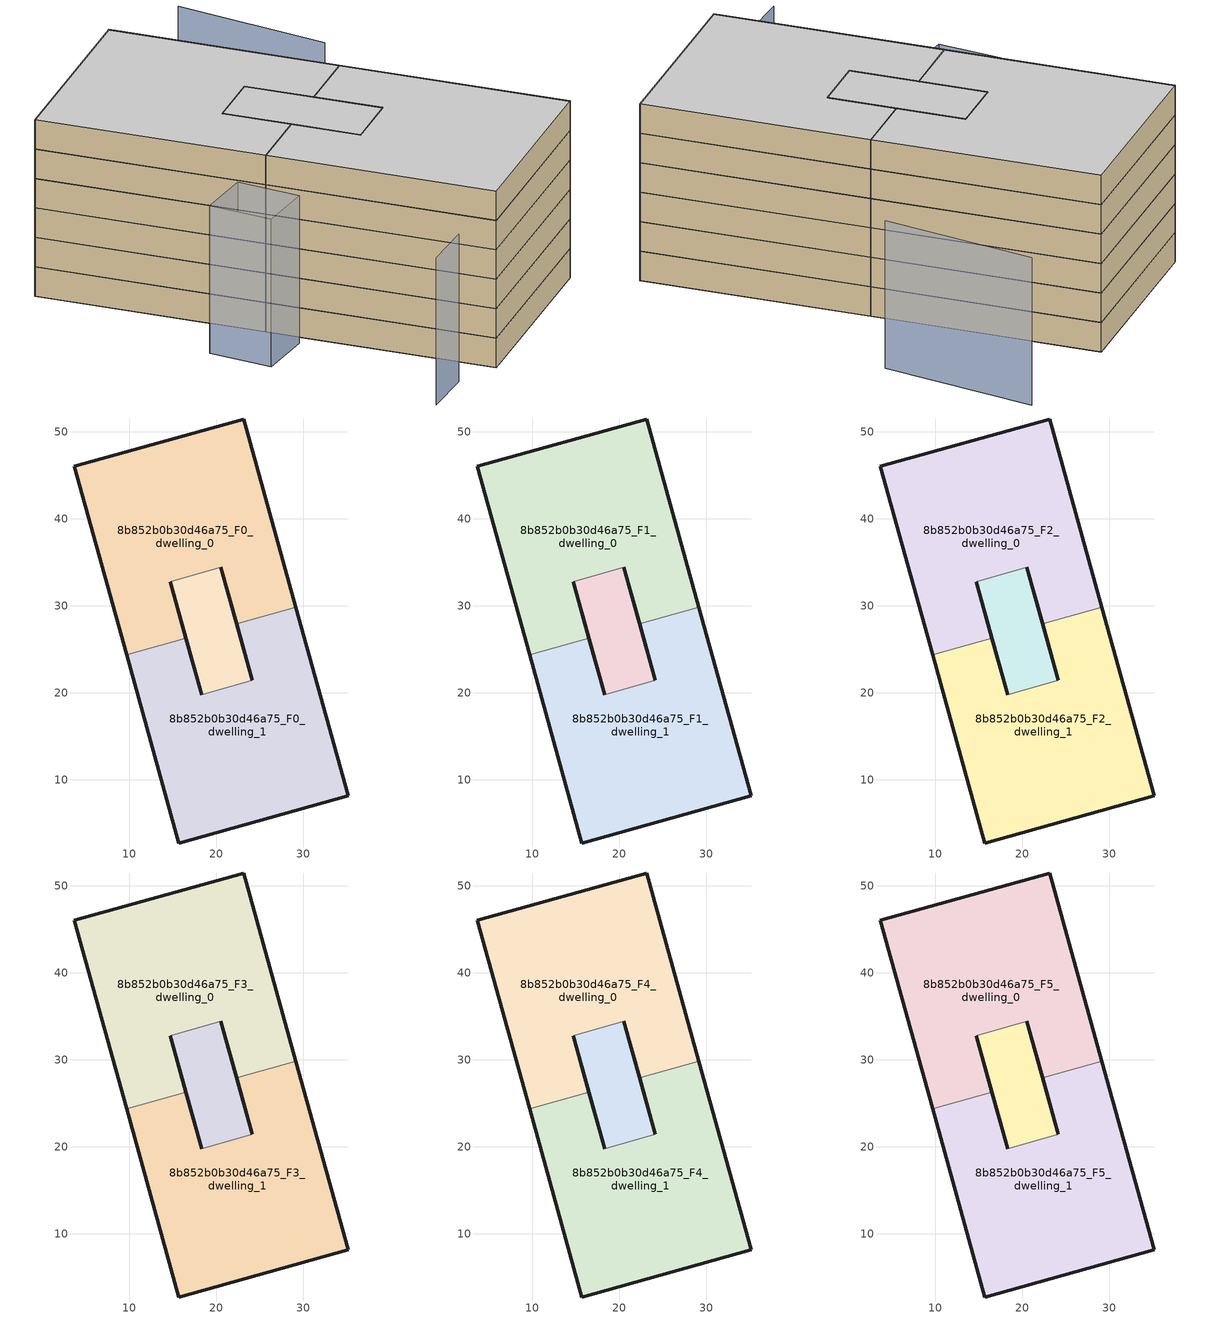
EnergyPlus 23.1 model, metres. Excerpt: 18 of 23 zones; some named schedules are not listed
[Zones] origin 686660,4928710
8b852b0b30d46a75_F0_dwelling_0
 floor ground (EU_floor_Construction): 29.16,29.8 23.14,51.45 3.67,46.03 9.69,24.38 16.51,26.28 14.7,32.78 20.54,34.4 22.35,27.91 z0
 wall outside (EU_wall_Construction): 22.35,27.91 20.54,34.4 / 14.7,32.78 16.51,26.28 / 9.69,24.38 3.67,46.03 23.14,51.45 29.16,29.8 z0:3
 wall to 8b852b0b30d46a75_F0_dwelling_1 (EU_wall_Construction): 29.16,29.8 22.35,27.91 / 16.51,26.28 9.69,24.38 z0:3
 wall to 8b852b0b30d46a75_F0_circulation (EU_wall_Construction): 20.54,34.4 14.7,32.78 z0:3
8b852b0b30d46a75_F0_dwelling_1
 floor ground (EU_floor_Construction): 35.19,8.16 29.16,29.8 22.35,27.91 24.16,21.42 18.31,19.79 16.51,26.28 9.69,24.38 15.72,2.74 z0
 wall outside (EU_wall_Construction): 16.51,26.28 18.31,19.79 / 24.16,21.42 22.35,27.91 / 29.16,29.8 35.19,8.16 15.72,2.74 9.69,24.38 z0:3
 wall to 8b852b0b30d46a75_F0_circulation (EU_wall_Construction): 18.31,19.79 24.15,21.42 z0:3
8b852b0b30d46a75_F0_circulation
 floor ground (EU_floor_Construction): 24.16,21.42 20.54,34.4 14.7,32.78 18.31,19.79 z0
 wall outside (EU_wall_Construction): 20.54,34.4 24.16,21.42 / 18.31,19.79 14.7,32.78 z0:3
8b852b0b30d46a75_F1_dwelling_0
 floor to 8b852b0b30d46a75_F0_dwelling_0 (EU_floor_Construction): 29.16,29.8 23.14,51.45 3.67,46.03 9.69,24.38 16.51,26.28 14.7,32.78 20.54,34.4 22.35,27.91 z3
 wall outside (EU_wall_Construction): 22.35,27.91 20.54,34.4 / 14.7,32.78 16.51,26.28 / 9.69,24.38 3.67,46.03 23.14,51.45 29.16,29.8 z3:6
 wall to 8b852b0b30d46a75_F1_dwelling_1 (EU_wall_Construction): 29.16,29.8 22.35,27.91 / 16.51,26.28 9.69,24.38 z3:6
 wall to 8b852b0b30d46a75_F1_circulation (EU_wall_Construction): 20.54,34.4 14.7,32.78 z3:6
8b852b0b30d46a75_F1_dwelling_1
 floor to 8b852b0b30d46a75_F0_dwelling_1 (EU_floor_Construction): 35.19,8.16 29.16,29.8 22.35,27.91 24.15,21.42 18.31,19.79 16.51,26.28 9.69,24.38 15.72,2.74 z3
 wall outside (EU_wall_Construction): 16.51,26.28 18.31,19.79 / 24.16,21.42 22.35,27.91 / 29.16,29.8 35.19,8.16 15.72,2.74 9.69,24.38 z3:6
 wall to 8b852b0b30d46a75_F1_circulation (EU_wall_Construction): 18.31,19.79 24.15,21.42 z3:6
8b852b0b30d46a75_F1_circulation
 floor to 8b852b0b30d46a75_F0_circulation (EU_floor_Construction): 24.15,21.42 20.54,34.4 14.7,32.78 18.31,19.79 z3
 wall outside (EU_wall_Construction): 20.54,34.4 24.16,21.42 / 18.31,19.79 14.7,32.78 z3:6
8b852b0b30d46a75_F2_dwelling_0
 floor to 8b852b0b30d46a75_F1_dwelling_0 (EU_floor_Construction): 29.16,29.8 23.14,51.45 3.67,46.03 9.69,24.38 16.51,26.28 14.7,32.78 20.54,34.4 22.35,27.91 z6
 wall outside (EU_wall_Construction): 22.35,27.91 20.54,34.4 / 14.7,32.78 16.51,26.28 / 9.69,24.38 3.67,46.03 23.14,51.45 29.16,29.8 z6:9
 wall to 8b852b0b30d46a75_F2_dwelling_1 (EU_wall_Construction): 29.16,29.8 22.35,27.91 / 16.51,26.28 9.69,24.38 z6:9
 wall to 8b852b0b30d46a75_F2_circulation (EU_wall_Construction): 20.54,34.4 14.7,32.78 z6:9
8b852b0b30d46a75_F2_dwelling_1
 floor to 8b852b0b30d46a75_F1_dwelling_1 (EU_floor_Construction): 35.19,8.16 29.16,29.8 22.35,27.91 24.15,21.42 18.31,19.79 16.51,26.28 9.69,24.38 15.72,2.74 z6
 wall outside (EU_wall_Construction): 16.51,26.28 18.31,19.79 / 24.16,21.42 22.35,27.91 / 29.16,29.8 35.19,8.16 15.72,2.74 9.69,24.38 z6:9
 wall to 8b852b0b30d46a75_F2_circulation (EU_wall_Construction): 18.31,19.79 24.15,21.42 z6:9
8b852b0b30d46a75_F2_circulation
 floor to 8b852b0b30d46a75_F1_circulation (EU_floor_Construction): 24.15,21.42 20.54,34.4 14.7,32.78 18.31,19.79 z6
 wall outside (EU_wall_Construction): 20.54,34.4 24.16,21.42 / 18.31,19.79 14.7,32.78 z6:9
8b852b0b30d46a75_F3_dwelling_0
 floor to 8b852b0b30d46a75_F2_dwelling_0 (EU_floor_Construction): 29.16,29.8 23.14,51.45 3.67,46.03 9.69,24.38 16.51,26.28 14.7,32.78 20.54,34.4 22.35,27.91 z9
 wall outside (EU_wall_Construction): 22.35,27.91 20.54,34.4 / 14.7,32.78 16.51,26.28 / 9.69,24.38 3.67,46.03 23.14,51.45 29.16,29.8 z9:12
 wall to 8b852b0b30d46a75_F3_dwelling_1 (EU_wall_Construction): 29.16,29.8 22.35,27.91 / 16.51,26.28 9.69,24.38 z9:12
 wall to 8b852b0b30d46a75_F3_circulation (EU_wall_Construction): 20.54,34.4 14.7,32.78 z9:12
8b852b0b30d46a75_F3_dwelling_1
 floor to 8b852b0b30d46a75_F2_dwelling_1 (EU_floor_Construction): 35.19,8.16 29.16,29.8 22.35,27.91 24.15,21.42 18.31,19.79 16.51,26.28 9.69,24.38 15.72,2.74 z9
 wall outside (EU_wall_Construction): 16.51,26.28 18.31,19.79 / 24.16,21.42 22.35,27.91 / 29.16,29.8 35.19,8.16 15.72,2.74 9.69,24.38 z9:12
 wall to 8b852b0b30d46a75_F3_circulation (EU_wall_Construction): 18.31,19.79 24.15,21.42 z9:12
8b852b0b30d46a75_F3_circulation
 floor to 8b852b0b30d46a75_F2_circulation (EU_floor_Construction): 24.15,21.42 20.54,34.4 14.7,32.78 18.31,19.79 z9
 wall outside (EU_wall_Construction): 20.54,34.4 24.16,21.42 / 18.31,19.79 14.7,32.78 z9:12
8b852b0b30d46a75_F4_dwelling_0
 floor to 8b852b0b30d46a75_F3_dwelling_0 (EU_floor_Construction): 29.16,29.8 23.14,51.45 3.67,46.03 9.69,24.38 16.51,26.28 14.7,32.78 20.54,34.4 22.35,27.91 z12
 wall outside (EU_wall_Construction): 22.35,27.91 20.54,34.4 / 14.7,32.78 16.51,26.28 / 9.69,24.38 3.67,46.03 23.14,51.45 29.16,29.8 z12:15
 wall to 8b852b0b30d46a75_F4_dwelling_1 (EU_wall_Construction): 29.16,29.8 22.35,27.91 / 16.51,26.28 9.69,24.38 z12:15
 wall to 8b852b0b30d46a75_F4_circulation (EU_wall_Construction): 20.54,34.4 14.7,32.78 z12:15
8b852b0b30d46a75_F4_dwelling_1
 floor to 8b852b0b30d46a75_F3_dwelling_1 (EU_floor_Construction): 35.19,8.16 29.16,29.8 22.35,27.91 24.15,21.42 18.31,19.79 16.51,26.28 9.69,24.38 15.72,2.74 z12
 wall outside (EU_wall_Construction): 16.51,26.28 18.31,19.79 / 24.16,21.42 22.35,27.91 / 29.16,29.8 35.19,8.16 15.72,2.74 9.69,24.38 z12:15
 wall to 8b852b0b30d46a75_F4_circulation (EU_wall_Construction): 18.31,19.79 24.15,21.42 z12:15
8b852b0b30d46a75_F4_circulation
 floor to 8b852b0b30d46a75_F3_circulation (EU_floor_Construction): 24.15,21.42 20.54,34.4 14.7,32.78 18.31,19.79 z12
 wall outside (EU_wall_Construction): 20.54,34.4 24.16,21.42 / 18.31,19.79 14.7,32.78 z12:15
8b852b0b30d46a75_F5_dwelling_0
 floor to 8b852b0b30d46a75_F4_dwelling_0 (EU_floor_Construction): 29.16,29.8 23.14,51.45 3.67,46.03 9.69,24.38 16.51,26.28 14.7,32.78 20.54,34.4 22.35,27.91 z15
 wall outside (EU_wall_Construction): 22.35,27.91 20.54,34.4 / 14.7,32.78 16.51,26.28 / 9.69,24.38 3.67,46.03 23.14,51.45 29.16,29.8 z15:18
 wall to 8b852b0b30d46a75_F5_dwelling_1 (EU_wall_Construction): 29.16,29.8 22.35,27.91 / 16.51,26.28 9.69,24.38 z15:18
 wall to 8b852b0b30d46a75_F5_circulation (EU_wall_Construction): 20.54,34.4 14.7,32.78 z15:18
 ceiling to 8b852b0b30d46a75_F6_dwelling_0 (EU_floor_Construction): 23.14,51.45 29.16,29.8 22.35,27.91 20.54,34.4 14.7,32.78 16.51,26.28 9.69,24.38 3.67,46.03 z18
8b852b0b30d46a75_F5_dwelling_1
 floor to 8b852b0b30d46a75_F4_dwelling_1 (EU_floor_Construction): 35.19,8.16 29.16,29.8 22.35,27.91 24.15,21.42 18.31,19.79 16.51,26.28 9.69,24.38 15.72,2.74 z15
 wall outside (EU_wall_Construction): 16.51,26.28 18.31,19.79 / 24.16,21.42 22.35,27.91 / 29.16,29.8 35.19,8.16 15.72,2.74 9.69,24.38 z15:18
 wall to 8b852b0b30d46a75_F5_circulation (EU_wall_Construction): 18.31,19.79 24.15,21.42 z15:18
 ceiling to 8b852b0b30d46a75_F6_dwelling_1 (EU_floor_Construction): 29.16,29.8 35.19,8.16 15.72,2.74 9.69,24.38 16.51,26.28 18.31,19.79 24.15,21.42 22.35,27.91 z18
8b852b0b30d46a75_F5_circulation
 floor to 8b852b0b30d46a75_F4_circulation (EU_floor_Construction): 24.15,21.42 20.54,34.4 14.7,32.78 18.31,19.79 z15
 wall outside (EU_wall_Construction): 20.54,34.4 24.16,21.42 / 18.31,19.79 14.7,32.78 z15:18
 ceiling to 8b852b0b30d46a75_F6_circulation (EU_floor_Construction): 20.54,34.4 24.15,21.42 18.31,19.79 14.7,32.78 z18
shading: 6.13,2.69 11.36,3.87 / 37.31,37.2 35.94,52.69 / 9.55,20.53 4.02,19.73 / 4.02,19.73 3.12,26 / 3.12,26 8.65,26.8 / 8.65,26.8 9.55,20.53 z0:15
[Building]
EU S2 Campaign: North Axis=0; Terrain=City; Solar Distribution=FullExterior
[Site:Location]
Bologna: Latitude=44.5; Longitude=11.25; Time Zone=1; Elevation=37
[SizingPeriod:WeatherFileDays]
AnnualSizingPeriod: Begin Month=1; Begin Day of Month=1; End Month=12; End Day of Month=31; Day of Week for Start Day=Monday; Use Weather File Daylight Saving Period=No; Use Weather File Rain and Snow Indicators=No
[MATERIAL]
EU_InternalMass_Material: Roughness=MediumRough; Thickness=0.1; Conductivity=1; Density=1800; Specific Heat=900; Thermal Absorptance=0.9; Solar Absorptance=0.7; Visible Absorptance=0.7
[MATERIAL:NOMASS] Roughness=MediumRough; Thermal Absorptance=0.9; Solar Absorptance=0.7; Visible Absorptance=0.7
Name | Thermal Resistance
EU_wall_NoMass | 0.905828
EU_floor_NoMass | 0.67114
[CONSTRUCTION]
EU_wall_Construction: EU_wall_NoMass
EU_floor_Construction: EU_floor_NoMass
EU_InternalMass_Construction: EU_InternalMass_Material
[ZONE] Type=1; Multiplier=1; Ceiling Height=autocalculate; Floor Area=autocalculate; Part of Total Floor Area=Yes
Name | Volume
8b852b0b30d46a75_F0_dwelling_0; 8b852b0b30d46a75_F1_dwelling_0; 8b852b0b30d46a75_F2_dwelling_0; 8b852b0b30d46a75_F3_dwelling_0; 8b852b0b30d46a75_F4_dwelling_0; 8b852b0b30d46a75_F5_dwelling_0 | 1239.51
8b852b0b30d46a75_F0_dwelling_1; 8b852b0b30d46a75_F1_dwelling_1; 8b852b0b30d46a75_F2_dwelling_1; 8b852b0b30d46a75_F3_dwelling_1; 8b852b0b30d46a75_F4_dwelling_1; 8b852b0b30d46a75_F5_dwelling_1 | 1239.53
8b852b0b30d46a75_F0_circulation | 245.187
8b852b0b30d46a75_F1_circulation; 8b852b0b30d46a75_F2_circulation; 8b852b0b30d46a75_F3_circulation; 8b852b0b30d46a75_F4_circulation; 8b852b0b30d46a75_F5_circulation | 245.188
[INTERNALMASS] Construction=EU_InternalMass_Construction; Surface Area=413.191
Name | Zone or ZoneList
8b852b0b30d46a75_F0_dwelling_0_EU_InternalMass | 8b852b0b30d46a75_F0_dwelling_0
8b852b0b30d46a75_F0_dwelling_1_EU_InternalMass | 8b852b0b30d46a75_F0_dwelling_1
8b852b0b30d46a75_F1_dwelling_0_EU_InternalMass | 8b852b0b30d46a75_F1_dwelling_0
8b852b0b30d46a75_F1_dwelling_1_EU_InternalMass | 8b852b0b30d46a75_F1_dwelling_1
8b852b0b30d46a75_F2_dwelling_0_EU_InternalMass | 8b852b0b30d46a75_F2_dwelling_0
8b852b0b30d46a75_F2_dwelling_1_EU_InternalMass | 8b852b0b30d46a75_F2_dwelling_1
8b852b0b30d46a75_F3_dwelling_0_EU_InternalMass | 8b852b0b30d46a75_F3_dwelling_0
8b852b0b30d46a75_F3_dwelling_1_EU_InternalMass | 8b852b0b30d46a75_F3_dwelling_1
8b852b0b30d46a75_F4_dwelling_0_EU_InternalMass | 8b852b0b30d46a75_F4_dwelling_0
8b852b0b30d46a75_F4_dwelling_1_EU_InternalMass | 8b852b0b30d46a75_F4_dwelling_1
8b852b0b30d46a75_F5_dwelling_0_EU_InternalMass | 8b852b0b30d46a75_F5_dwelling_0
8b852b0b30d46a75_F5_dwelling_1_EU_InternalMass | 8b852b0b30d46a75_F5_dwelling_1
[OTHEREQUIPMENT] Fuel Type=Electricity; Design Level Calculation Method=Watts/Area; Power per Zone Floor Area=1; Fraction Latent=0; Fraction Radiant=0; Fraction Lost=0; Carbon Dioxide Generation Rate=0; EndUse Subcategory=EU_Step8_InternalGains
Name | Zone or ZoneList or Space or SpaceList | Schedule
EU_Step8_InternalGain_8b852b0b30d46a75_F0_dwelling_0_f000 | 8b852b0b30d46a75_F0_dwelling_0 | EU_Step8_GainSchedule_8b852b0b30d46a75_F0_dwelling_0_f000
EU_Step8_InternalGain_8b852b0b30d46a75_F0_dwelling_1_f000 | 8b852b0b30d46a75_F0_dwelling_1 | EU_Step8_GainSchedule_8b852b0b30d46a75_F0_dwelling_1_f000
EU_Step8_InternalGain_8b852b0b30d46a75_F1_dwelling_0_f000 | 8b852b0b30d46a75_F1_dwelling_0 | EU_Step8_GainSchedule_8b852b0b30d46a75_F1_dwelling_0_f000
EU_Step8_InternalGain_8b852b0b30d46a75_F1_dwelling_1_f000 | 8b852b0b30d46a75_F1_dwelling_1 | EU_Step8_GainSchedule_8b852b0b30d46a75_F1_dwelling_1_f000
EU_Step8_InternalGain_8b852b0b30d46a75_F2_dwelling_0_f000 | 8b852b0b30d46a75_F2_dwelling_0 | EU_Step8_GainSchedule_8b852b0b30d46a75_F2_dwelling_0_f000
EU_Step8_InternalGain_8b852b0b30d46a75_F2_dwelling_1_f000 | 8b852b0b30d46a75_F2_dwelling_1 | EU_Step8_GainSchedule_8b852b0b30d46a75_F2_dwelling_1_f000
EU_Step8_InternalGain_8b852b0b30d46a75_F3_dwelling_0_f000 | 8b852b0b30d46a75_F3_dwelling_0 | EU_Step8_GainSchedule_8b852b0b30d46a75_F3_dwelling_0_f000
EU_Step8_InternalGain_8b852b0b30d46a75_F3_dwelling_1_f000 | 8b852b0b30d46a75_F3_dwelling_1 | EU_Step8_GainSchedule_8b852b0b30d46a75_F3_dwelling_1_f000
EU_Step8_InternalGain_8b852b0b30d46a75_F4_dwelling_0_f000 | 8b852b0b30d46a75_F4_dwelling_0 | EU_Step8_GainSchedule_8b852b0b30d46a75_F4_dwelling_0_f000
EU_Step8_InternalGain_8b852b0b30d46a75_F4_dwelling_1_f000 | 8b852b0b30d46a75_F4_dwelling_1 | EU_Step8_GainSchedule_8b852b0b30d46a75_F4_dwelling_1_f000
EU_Step8_InternalGain_8b852b0b30d46a75_F5_dwelling_0_f000 | 8b852b0b30d46a75_F5_dwelling_0 | EU_Step8_GainSchedule_8b852b0b30d46a75_F5_dwelling_0_f000
EU_Step8_InternalGain_8b852b0b30d46a75_F5_dwelling_1_f000 | 8b852b0b30d46a75_F5_dwelling_1 | EU_Step8_GainSchedule_8b852b0b30d46a75_F5_dwelling_1_f000
[ZONEINFILTRATION:DESIGNFLOWRATE] Schedule=EU_AlwaysOn; Design Flow Rate Calculation Method=Flow/Area; Flow Rate per Floor Area=0.0005; Constant Term Coefficient=1; Temperature Term Coefficient=0; Velocity Term Coefficient=0; Velocity Squared Term Coefficient=0
Name | Zone or ZoneList or Space or SpaceList
EU_Circulation_Infiltration_8b852b0b30d46a75_F0_circulation | 8b852b0b30d46a75_F0_circulation
EU_Circulation_Infiltration_8b852b0b30d46a75_F1_circulation | 8b852b0b30d46a75_F1_circulation
EU_Circulation_Infiltration_8b852b0b30d46a75_F2_circulation | 8b852b0b30d46a75_F2_circulation
EU_Circulation_Infiltration_8b852b0b30d46a75_F3_circulation | 8b852b0b30d46a75_F3_circulation
EU_Circulation_Infiltration_8b852b0b30d46a75_F4_circulation | 8b852b0b30d46a75_F4_circulation
EU_Circulation_Infiltration_8b852b0b30d46a75_F5_circulation | 8b852b0b30d46a75_F5_circulation
[ZONEVENTILATION:DESIGNFLOWRATE] Schedule=EU_AlwaysOn; Design Flow Rate Calculation Method=AirChanges/Hour; Air Changes per Hour=0.73129; Ventilation Type=Natural; Fan Pressure Rise=0; Fan Total Efficiency=1; Constant Term Coefficient=1; Temperature Term Coefficient=0; Velocity Term Coefficient=0; Velocity Squared Term Coefficient=0; Minimum Indoor Temperature=-100; Maximum Indoor Temperature=100; Delta Temperature=-100; Minimum Outdoor Temperature=-100; Maximum Outdoor Temperature=100; Maximum Wind Speed=40
Name | Zone or ZoneList or Space or SpaceList
EU_ConstantAir_8b852b0b30d46a75_F0_dwelling_0 | 8b852b0b30d46a75_F0_dwelling_0
EU_ConstantAir_8b852b0b30d46a75_F0_dwelling_1 | 8b852b0b30d46a75_F0_dwelling_1
EU_ConstantAir_8b852b0b30d46a75_F1_dwelling_0 | 8b852b0b30d46a75_F1_dwelling_0
EU_ConstantAir_8b852b0b30d46a75_F1_dwelling_1 | 8b852b0b30d46a75_F1_dwelling_1
EU_ConstantAir_8b852b0b30d46a75_F2_dwelling_0 | 8b852b0b30d46a75_F2_dwelling_0
EU_ConstantAir_8b852b0b30d46a75_F2_dwelling_1 | 8b852b0b30d46a75_F2_dwelling_1
EU_ConstantAir_8b852b0b30d46a75_F3_dwelling_0 | 8b852b0b30d46a75_F3_dwelling_0
EU_ConstantAir_8b852b0b30d46a75_F3_dwelling_1 | 8b852b0b30d46a75_F3_dwelling_1
EU_ConstantAir_8b852b0b30d46a75_F4_dwelling_0 | 8b852b0b30d46a75_F4_dwelling_0
EU_ConstantAir_8b852b0b30d46a75_F4_dwelling_1 | 8b852b0b30d46a75_F4_dwelling_1
EU_ConstantAir_8b852b0b30d46a75_F5_dwelling_0 | 8b852b0b30d46a75_F5_dwelling_0
EU_ConstantAir_8b852b0b30d46a75_F5_dwelling_1 | 8b852b0b30d46a75_F5_dwelling_1
[HVACTEMPLATE:THERMOSTAT] Constant Heating Setpoint=20; Constant Cooling Setpoint=50
EU_HeatOnly_8b852b0b30d46a75_F0_dwelling_0; EU_HeatOnly_8b852b0b30d46a75_F0_dwelling_1; EU_HeatOnly_8b852b0b30d46a75_F1_dwelling_0; EU_HeatOnly_8b852b0b30d46a75_F1_dwelling_1; EU_HeatOnly_8b852b0b30d46a75_F2_dwelling_0; EU_HeatOnly_8b852b0b30d46a75_F2_dwelling_1; EU_HeatOnly_8b852b0b30d46a75_F3_dwelling_0; EU_HeatOnly_8b852b0b30d46a75_F3_dwelling_1; EU_HeatOnly_8b852b0b30d46a75_F4_dwelling_0; EU_HeatOnly_8b852b0b30d46a75_F4_dwelling_1; EU_HeatOnly_8b852b0b30d46a75_F5_dwelling_0; EU_HeatOnly_8b852b0b30d46a75_F5_dwelling_1; EU_HeatOnly_8b852b0b30d46a75_F6_dwelling_0; EU_HeatOnly_8b852b0b30d46a75_F6_dwelling_1; EU_HeatOnly_8b852b0b30d46a75_F7_dwelling_0; EU_HeatOnly_8b852b0b30d46a75_F8_dwelling_0
[HVACTEMPLATE:ZONE:IDEALLOADSAIRSYSTEM]
8b852b0b30d46a75_F0_dwelling_0: Template Thermostat=EU_HeatOnly_8b852b0b30d46a75_F0_dwelling_0; System Availability Schedule=EU_AlwaysOn; Maximum Heating Supply Air Temperature=50; Minimum Cooling Supply Air Temperature=13; Maximum Heating Supply Air Humidity Ratio=0.0156; Minimum Cooling Supply Air Humidity Ratio=0.0077; Heating Limit=NoLimit; Cooling Limit=NoLimit; Heating Availability Schedule=EU_AlwaysOn; Cooling Availability Schedule=EU_CoolingOff; Dehumidification Control Type=ConstantSensibleHeatRatio; Cooling Sensible Heat Ratio=0.7; Dehumidification Setpoint=60; Humidification Control Type=None; Humidification Setpoint=30; Outdoor Air Method=None; Outdoor Air Flow Rate per Person=0.00944; Outdoor Air Flow Rate per Zone Floor Area=0; Outdoor Air Flow Rate per Zone=0; Demand Controlled Ventilation Type=None; Outdoor Air Economizer Type=NoEconomizer; Heat Recovery Type=None; Sensible Heat Recovery Effectiveness=0.7; Latent Heat Recovery Effectiveness=0.65
